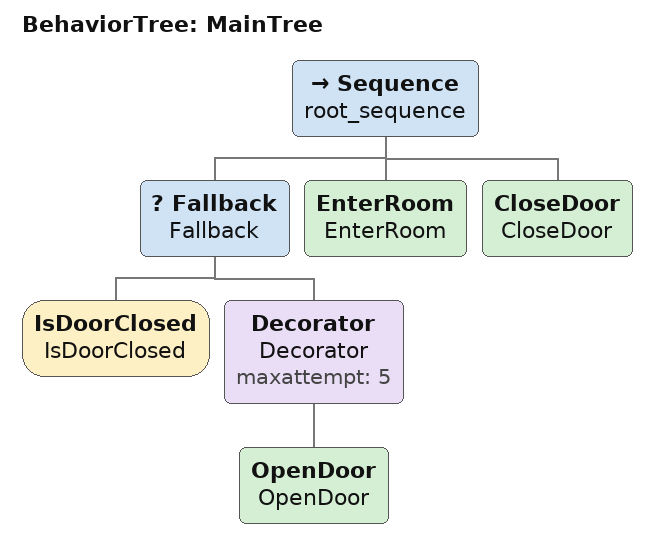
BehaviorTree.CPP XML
<root main_tree_to_execute="MainTree">
    <BehaviorTree ID="MainTree">
        <Sequence name="root_sequence">
            <Fallback name="Fallback">
                <IsDoorClosed name="IsDoorClosed" />
                <Decorator name="Decorator" maxattempt="5">
                    <OpenDoor name="OpenDoor" />
                </Decorator>
            </Fallback>
            <EnterRoom name="EnterRoom"></EnterRoom>
            <CloseDoor name="CloseDoor"></CloseDoor>
        </Sequence>
    </BehaviorTree>
</root>
